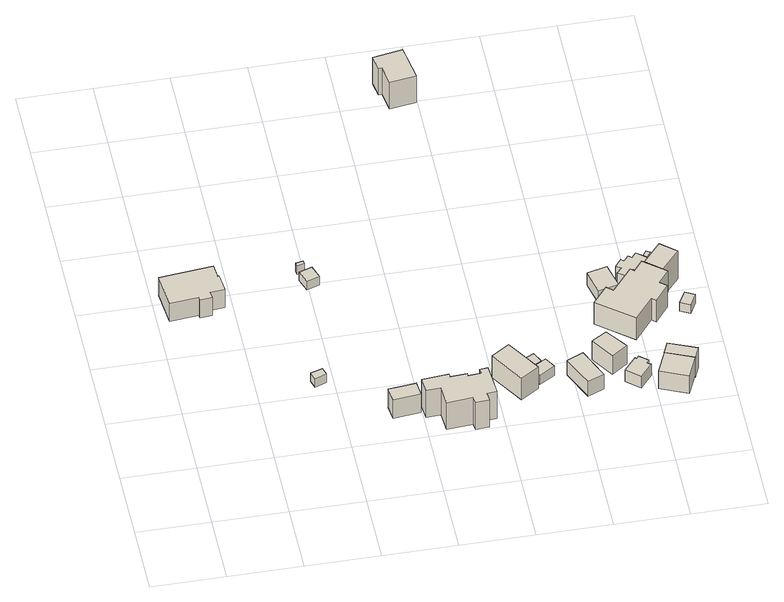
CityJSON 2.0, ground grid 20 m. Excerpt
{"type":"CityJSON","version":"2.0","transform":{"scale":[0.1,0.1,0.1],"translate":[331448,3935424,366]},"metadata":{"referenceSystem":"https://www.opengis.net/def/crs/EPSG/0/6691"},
"CityObjects":{
"building1":{"type":"Building","attributes":{"usage":"413","measuredHeight":8.5,"storeysAboveGround":2,"BuildingIDAttribute.prefecture":"14","BuildingIDAttribute.city":"14151","BuildingDetailAttribute.totalFloorArea":243.86,"BuildingDetailAttribute.buildingFootprintArea":121.93,"BuildingDetailAttribute.buildingStructureType":"601","BuildingDetailAttribute.buildingStructureOrgType":"1","BuildingDetailAttribute.orgUsage":"30","BuildingDetailAttribute.surveyYear":2015,"BuildingLandSlideRiskAttribute.description":"1","BuildingLandSlideRiskAttribute.areaType":"1"},"geometry":[{"type":"Solid","lod":"1","boundaries":[[[[0,1,2,3,4,5,6,7,8,9]],[[8,10,11,9]],[[7,12,10,8]],[[6,13,12,7]],[[5,14,13,6]],[[4,15,14,5]],[[3,16,15,4]],[[2,17,16,3]],[[1,18,17,2]],[[0,19,18,1]],[[9,11,19,0]],[[10,12,13,14,15,16,17,18,19,11]]]]}]},
"building2":{"type":"Building","attributes":{"BuildingIDAttribute.prefecture":"14","BuildingIDAttribute.city":"14151","BuildingDetailAttribute.surveyYear":2015,"BuildingLandSlideRiskAttribute.description":"1","BuildingLandSlideRiskAttribute.areaType":"1"},"geometry":[{"type":"Solid","lod":"1","boundaries":[[[[20,21,22,23]],[[22,24,25,23]],[[21,26,24,22]],[[20,27,26,21]],[[23,25,27,20]],[[24,26,27,25]]]]}]},
"building3":{"type":"Building","attributes":{"measuredHeight":6.9,"BuildingIDAttribute.prefecture":"14","BuildingIDAttribute.city":"14151","BuildingDetailAttribute.surveyYear":2015,"BuildingLandSlideRiskAttribute.description":"1","BuildingLandSlideRiskAttribute.areaType":"1"},"geometry":[{"type":"Solid","lod":"1","boundaries":[[[[28,29,30,31]],[[30,32,33,31]],[[29,34,32,30]],[[28,35,34,29]],[[31,33,35,28]],[[32,34,35,33]]]]}]},
"building4":{"type":"Building","attributes":{"BuildingIDAttribute.prefecture":"14","BuildingIDAttribute.city":"14151","BuildingDetailAttribute.surveyYear":2015,"BuildingLandSlideRiskAttribute.description":"1","BuildingLandSlideRiskAttribute.areaType":"1"},"geometry":[{"type":"Solid","lod":"1","boundaries":[[[[36,37,38,39]],[[38,40,41,39]],[[37,42,40,38]],[[36,43,42,37]],[[39,41,43,36]],[[40,42,43,41]]]]}]},
"building5":{"type":"Building","attributes":{"BuildingIDAttribute.prefecture":"14","BuildingIDAttribute.city":"14151","BuildingDetailAttribute.surveyYear":2015,"BuildingLandSlideRiskAttribute.description":"1","BuildingLandSlideRiskAttribute.areaType":"1"},"geometry":[{"type":"Solid","lod":"1","boundaries":[[[[44,45,46,47]],[[46,48,49,47]],[[45,50,48,46]],[[44,51,50,45]],[[47,49,51,44]],[[48,50,51,49]]]]}]},
"building6":{"type":"Building","attributes":{"usage":"411","measuredHeight":11.1,"storeysAboveGround":2,"BuildingIDAttribute.prefecture":"14","BuildingIDAttribute.city":"14151","BuildingDetailAttribute.totalFloorArea":199.97,"BuildingDetailAttribute.buildingFootprintArea":99.98,"BuildingDetailAttribute.buildingStructureType":"601","BuildingDetailAttribute.buildingStructureOrgType":"1","BuildingDetailAttribute.orgUsage":"10","BuildingDetailAttribute.surveyYear":2015,"BuildingLandSlideRiskAttribute.description":"1","BuildingLandSlideRiskAttribute.areaType":"1"},"geometry":[{"type":"Solid","lod":"1","boundaries":[[[[52,53,54,55,56,57,58,59,60,61,62,63,64,65,66,67]],[[66,68,69,67]],[[65,70,68,66]],[[64,71,70,65]],[[63,72,71,64]],[[62,73,72,63]],[[61,74,73,62]],[[60,75,74,61]],[[59,76,75,60]],[[58,77,76,59]],[[57,78,77,58]],[[56,79,78,57]],[[55,80,79,56]],[[54,81,80,55]],[[53,82,81,54]],[[52,83,82,53]],[[67,69,83,52]],[[68,70,71,72,73,74,75,76,77,78,79,80,81,82,83,69]]]]}]},
"building7":{"type":"Building","attributes":{"usage":"411","measuredHeight":8,"storeysAboveGround":2,"BuildingIDAttribute.prefecture":"14","BuildingIDAttribute.city":"14151","BuildingDetailAttribute.totalFloorArea":111.14,"BuildingDetailAttribute.buildingFootprintArea":55.57,"BuildingDetailAttribute.buildingStructureType":"601","BuildingDetailAttribute.buildingStructureOrgType":"1","BuildingDetailAttribute.orgUsage":"10","BuildingDetailAttribute.surveyYear":2015,"BuildingLandSlideRiskAttribute.description":"1","BuildingLandSlideRiskAttribute.areaType":"1"},"geometry":[{"type":"Solid","lod":"1","boundaries":[[[[84,85,86,87]],[[86,88,89,87]],[[85,90,88,86]],[[84,91,90,85]],[[87,89,91,84]],[[88,90,91,89]]]]}]},
"building8":{"type":"Building","attributes":{"BuildingIDAttribute.prefecture":"14","BuildingIDAttribute.city":"14151","BuildingDetailAttribute.surveyYear":2015,"BuildingLandSlideRiskAttribute.description":"1","BuildingLandSlideRiskAttribute.areaType":"1"},"geometry":[{"type":"Solid","lod":"1","boundaries":[[[[92,93,94,95]],[[94,96,97,95]],[[93,98,96,94]],[[92,99,98,93]],[[95,97,99,92]],[[96,98,99,97]]]]}]},
"building9":{"type":"Building","attributes":{"measuredHeight":4.9,"BuildingIDAttribute.prefecture":"14","BuildingIDAttribute.city":"14151","BuildingDetailAttribute.surveyYear":2015,"BuildingLandSlideRiskAttribute.description":"1","BuildingLandSlideRiskAttribute.areaType":"1"},"geometry":[{"type":"Solid","lod":"1","boundaries":[[[[100,101,102,103]],[[102,104,105,103]],[[101,106,104,102]],[[100,107,106,101]],[[103,105,107,100]],[[104,106,107,105]]]]}]},
"building10":{"type":"Building","attributes":{"usage":"411","measuredHeight":6.6,"storeysAboveGround":2,"BuildingIDAttribute.prefecture":"14","BuildingIDAttribute.city":"14151","BuildingDetailAttribute.totalFloorArea":64.46,"BuildingDetailAttribute.buildingFootprintArea":32.23,"BuildingDetailAttribute.buildingStructureType":"601","BuildingDetailAttribute.buildingStructureOrgType":"1","BuildingDetailAttribute.orgUsage":"10","BuildingDetailAttribute.surveyYear":2015,"BuildingLandSlideRiskAttribute.description":"1","BuildingLandSlideRiskAttribute.areaType":"1"},"geometry":[{"type":"Solid","lod":"1","boundaries":[[[[108,109,110,111]],[[110,112,113,111]],[[109,114,112,110]],[[108,115,114,109]],[[111,113,115,108]],[[112,114,115,113]]]]}]},
"building11":{"type":"Building","attributes":{"usage":"411","measuredHeight":7.4,"storeysAboveGround":2,"BuildingIDAttribute.prefecture":"14","BuildingIDAttribute.city":"14151","BuildingDetailAttribute.totalFloorArea":53.15,"BuildingDetailAttribute.buildingFootprintArea":26.58,"BuildingDetailAttribute.buildingStructureType":"601","BuildingDetailAttribute.buildingStructureOrgType":"1","BuildingDetailAttribute.orgUsage":"10","BuildingDetailAttribute.surveyYear":2015,"BuildingLandSlideRiskAttribute.description":"1","BuildingLandSlideRiskAttribute.areaType":"1"},"geometry":[{"type":"Solid","lod":"1","boundaries":[[[[116,117,118,119]],[[118,120,121,119]],[[117,122,120,118]],[[116,123,122,117]],[[119,121,123,116]],[[120,122,123,121]]]]}]},
"building12":{"type":"Building","attributes":{"usage":"451","measuredHeight":4.6,"storeysAboveGround":1,"BuildingIDAttribute.prefecture":"14","BuildingIDAttribute.city":"14151","BuildingDetailAttribute.totalFloorArea":21.72,"BuildingDetailAttribute.buildingFootprintArea":21.72,"BuildingDetailAttribute.buildingStructureType":"601","BuildingDetailAttribute.buildingStructureOrgType":"1","BuildingDetailAttribute.orgUsage":"200","BuildingDetailAttribute.surveyYear":2015,"BuildingLandSlideRiskAttribute.description":"1","BuildingLandSlideRiskAttribute.areaType":"1"},"geometry":[{"type":"Solid","lod":"1","boundaries":[[[[124,125,126,127,128,129,130,131]],[[130,132,133,131]],[[129,134,132,130]],[[128,135,134,129]],[[127,136,135,128]],[[126,137,136,127]],[[125,138,137,126]],[[124,139,138,125]],[[131,133,139,124]],[[132,134,135,136,137,138,139,133]]]]}]},
"building13":{"type":"Building","attributes":{"measuredHeight":11.9,"BuildingIDAttribute.prefecture":"14","BuildingIDAttribute.city":"14151","BuildingDetailAttribute.surveyYear":2015,"BuildingLandSlideRiskAttribute.description":"1","BuildingLandSlideRiskAttribute.areaType":"1"},"geometry":[{"type":"Solid","lod":"1","boundaries":[[[[140,141,142,143,144,145]],[[144,146,147,145]],[[143,148,146,144]],[[142,149,148,143]],[[141,150,149,142]],[[140,151,150,141]],[[145,147,151,140]],[[146,148,149,150,151,147]]]]}]},
"building14":{"type":"Building","attributes":{"usage":"411","measuredHeight":5.1,"storeysAboveGround":2,"BuildingIDAttribute.prefecture":"14","BuildingIDAttribute.city":"14151","BuildingDetailAttribute.totalFloorArea":66.73,"BuildingDetailAttribute.buildingFootprintArea":33.37,"BuildingDetailAttribute.buildingStructureType":"601","BuildingDetailAttribute.buildingStructureOrgType":"1","BuildingDetailAttribute.orgUsage":"10","BuildingDetailAttribute.surveyYear":2015,"BuildingLandSlideRiskAttribute.description":"1","BuildingLandSlideRiskAttribute.areaType":"1"},"geometry":[{"type":"Solid","lod":"1","boundaries":[[[[152,153,154,155]],[[154,156,157,155]],[[153,158,156,154]],[[152,159,158,153]],[[155,157,159,152]],[[156,158,159,157]]]]}]},
"building15":{"type":"Building","attributes":{"usage":"451","measuredHeight":6.6,"storeysAboveGround":1,"BuildingIDAttribute.prefecture":"14","BuildingIDAttribute.city":"14151","BuildingDetailAttribute.totalFloorArea":44.86,"BuildingDetailAttribute.buildingFootprintArea":44.86,"BuildingDetailAttribute.buildingStructureType":"601","BuildingDetailAttribute.buildingStructureOrgType":"1","BuildingDetailAttribute.orgUsage":"200","BuildingDetailAttribute.surveyYear":2015,"BuildingLandSlideRiskAttribute.description":"1","BuildingLandSlideRiskAttribute.areaType":"1"},"geometry":[{"type":"Solid","lod":"1","boundaries":[[[[160,161,162,163]],[[162,164,165,163]],[[161,166,164,162]],[[160,167,166,161]],[[163,165,167,160]],[[164,166,167,165]]]]}]},
"building16":{"type":"Building","attributes":{"usage":"411","measuredHeight":9.9,"storeysAboveGround":2,"BuildingIDAttribute.prefecture":"14","BuildingIDAttribute.city":"14151","BuildingDetailAttribute.totalFloorArea":334.3,"BuildingDetailAttribute.buildingFootprintArea":167.15,"BuildingDetailAttribute.buildingStructureType":"601","BuildingDetailAttribute.buildingStructureOrgType":"1","BuildingDetailAttribute.orgUsage":"10","BuildingDetailAttribute.surveyYear":2015,"BuildingLandSlideRiskAttribute.description":"1","BuildingLandSlideRiskAttribute.areaType":"1"},"geometry":[{"type":"Solid","lod":"1","boundaries":[[[[168,169,170,171,172,173,174,175,176,177,178,179]],[[178,180,181,179]],[[177,182,180,178]],[[176,183,182,177]],[[175,184,183,176]],[[174,185,184,175]],[[173,186,185,174]],[[172,187,186,173]],[[171,188,187,172]],[[170,189,188,171]],[[169,190,189,170]],[[168,191,190,169]],[[179,181,191,168]],[[180,182,183,184,185,186,187,188,189,190,191,181]]]]}]},
"building17":{"type":"Building","attributes":{"usage":"451","measuredHeight":7.3,"storeysAboveGround":1,"BuildingIDAttribute.prefecture":"14","BuildingIDAttribute.city":"14151","BuildingDetailAttribute.totalFloorArea":19,"BuildingDetailAttribute.buildingFootprintArea":19,"BuildingDetailAttribute.buildingStructureType":"601","BuildingDetailAttribute.buildingStructureOrgType":"1","BuildingDetailAttribute.orgUsage":"200","BuildingDetailAttribute.surveyYear":2015,"BuildingLandSlideRiskAttribute.description":"1","BuildingLandSlideRiskAttribute.areaType":"1"},"geometry":[{"type":"Solid","lod":"1","boundaries":[[[[192,193,194,195]],[[194,196,197,195]],[[193,198,196,194]],[[192,199,198,193]],[[195,197,199,192]],[[196,198,199,197]]]]}]},
"building18":{"type":"Building","attributes":{"measuredHeight":5.9,"BuildingIDAttribute.prefecture":"14","BuildingIDAttribute.city":"14151","BuildingDetailAttribute.surveyYear":2015,"BuildingLandSlideRiskAttribute.description":"1","BuildingLandSlideRiskAttribute.areaType":"1"},"geometry":[{"type":"Solid","lod":"1","boundaries":[[[[200,201,202,203,204,205,206,207,208,209,210,211,212]],[[211,213,214,212]],[[210,215,213,211]],[[209,216,215,210]],[[208,217,216,209]],[[207,218,217,208]],[[206,219,218,207]],[[205,220,219,206]],[[204,221,220,205]],[[203,222,221,204]],[[202,223,222,203]],[[201,224,223,202]],[[200,225,224,201]],[[212,214,225,200]],[[213,215,216,217,218,219,220,221,222,223,224,225,214]]]]}]},
"building19":{"type":"Building","attributes":{"measuredHeight":5.6,"BuildingIDAttribute.prefecture":"14","BuildingIDAttribute.city":"14151","BuildingDetailAttribute.surveyYear":2015,"BuildingLandSlideRiskAttribute.description":"1","BuildingLandSlideRiskAttribute.areaType":"1"},"geometry":[{"type":"Solid","lod":"1","boundaries":[[[[226,227,228,229]],[[228,230,231,229]],[[227,232,230,228]],[[226,233,232,227]],[[229,231,233,226]],[[230,232,233,231]]]]}]},
"building20":{"type":"Building","attributes":{"measuredHeight":10.6,"BuildingIDAttribute.prefecture":"14","BuildingIDAttribute.city":"14151","BuildingDetailAttribute.surveyYear":2015,"BuildingLandSlideRiskAttribute.description":"1","BuildingLandSlideRiskAttribute.areaType":"1"},"geometry":[{"type":"Solid","lod":"1","boundaries":[[[[234,235,236,237]],[[236,238,239,237]],[[235,240,238,236]],[[234,241,240,235]],[[237,239,241,234]],[[238,240,241,239]]]]}]},
"building21":{"type":"Building","attributes":{"BuildingIDAttribute.prefecture":"14","BuildingIDAttribute.city":"14151","BuildingDetailAttribute.surveyYear":2015,"BuildingLandSlideRiskAttribute.description":"1","BuildingLandSlideRiskAttribute.areaType":"1"},"geometry":[{"type":"Solid","lod":"1","boundaries":[[[[242,243,244,245]],[[244,246,247,245]],[[243,248,246,244]],[[242,249,248,243]],[[245,247,249,242]],[[246,248,249,247]]]]}]}
},
"vertices":[
[150,707,104],[154,707,104],[159,656,104],[120,653,104],[122,633,104],[90,630,104],[89,640,104],[11,632,104],[2,730,104],[146,745,104],[2,730,168],[146,745,168],[11,632,168],[89,640,168],[90,630,168],[122,633,168],[120,653,168],[159,656,168],[154,707,168],[150,707,168],
[352,292,152],[320,281,152],[313,304,152],[345,314,152],[313,304,182],[345,314,182],[320,281,182],[352,292,182],
[559,101,191],[485,93,191],[481,135,191],[555,142,191],[481,135,257],[555,142,257],[485,93,257],[559,101,257],
[380,737,111],[360,732,111],[358,743,111],[378,747,111],[358,743,141],[378,747,141],[360,732,141],[380,737,141],
[409,684,111],[374,672,111],[361,709,111],[396,721,111],[361,709,141],[396,721,141],[374,672,141],[409,684,141],
[744,38,197],[717,35,197],[719,12,197],[682,9,197],[680,28,197],[610,22,197],[606,78,197],[567,75,197],[563,117,197],[636,123,197],[637,113,197],[682,116,197],[682,108,197],[717,111,197],[715,125,197],[737,127,197],[715,125,293],[737,127,293],[717,111,293],[682,108,293],[682,116,293],[637,113,293],[636,123,293],[563,117,293],[567,75,293],[606,78,293],[610,22,293],[680,28,293],[682,9,293],[719,12,293],[717,35,293],[744,38,293],
[816,84,205],[757,178,205],[807,210,205],[866,116,205],[807,210,282],[866,116,282],[757,178,282],[816,84,282],
[884,172,216],[848,154,216],[833,184,216],[870,202,216],[833,184,246],[870,202,246],[848,154,246],[884,172,246],
[870,119,216],[852,149,216],[895,175,216],[913,145,216],[895,175,249],[913,145,249],[852,149,249],[870,119,249],
[1025,65,224],[981,46,224],[943,132,224],[988,152,224],[943,132,276],[988,152,276],[981,46,276],[1025,65,276],
[1059,128,208],[1018,191,208],[1060,217,208],[1103,158,208],[1060,217,274],[1103,158,274],[1018,191,274],[1059,128,274],
[1152,119,210],[1145,110,210],[1155,103,210],[1122,64,210],[1086,95,210],[1119,134,210],[1123,130,210],[1129,138,210],[1123,130,251],[1129,138,251],[1119,134,251],[1086,95,251],[1122,64,251],[1155,103,251],[1145,110,251],[1152,119,251],
[707,1440,2],[700,1483,2],[780,1496,2],[796,1396,2],[725,1385,2],[716,1441,2],[725,1385,96],[716,1441,96],[796,1396,96],[780,1496,96],[700,1483,96],[707,1440,96],
[1131,419,191],[1077,405,191],[1060,475,191],[1114,488,191],[1060,475,235],[1114,488,235],[1077,405,235],[1131,419,235],
[1245,56,176],[1171,88,176],[1198,152,176],[1272,120,176],[1198,152,238],[1272,120,238],[1171,88,238],[1245,56,238],
[1162,423,203],[1172,415,203],[1196,445,203],[1255,398,203],[1226,361,203],[1244,346,203],[1206,299,203],[1195,308,203],[1144,245,203],[1049,321,203],[1089,370,203],[1106,355,203],[1089,370,280],[1106,355,280],[1049,321,280],[1144,245,280],[1195,308,280],[1206,299,280],[1244,346,280],[1226,361,280],[1255,398,280],[1196,445,280],[1172,415,280],[1162,423,280],
[1198,153,165],[1212,186,165],[1287,154,165],[1273,121,165],[1287,154,236],[1273,121,236],[1212,186,236],[1198,153,236],
[1149,474,182],[1136,483,182],[1153,506,182],[1161,499,182],[1174,514,182],[1183,507,182],[1195,522,182],[1208,511,182],[1223,498,182],[1191,452,182],[1177,464,182],[1157,443,182],[1135,458,182],[1157,443,236],[1135,458,236],[1177,464,236],[1191,452,236],[1223,498,236],[1208,511,236],[1195,522,236],[1183,507,236],[1174,514,236],[1161,499,236],[1153,506,236],[1136,483,236],[1149,474,236],
[1222,503,180],[1212,510,180],[1222,526,180],[1233,519,180],[1222,526,234],[1233,519,234],[1212,510,234],[1222,503,234],
[1253,508,172],[1295,473,172],[1246,416,172],[1205,452,172],[1246,416,271],[1205,452,271],[1295,473,271],[1253,508,271],
[1296,390,175],[1322,376,175],[1303,341,175],[1277,355,175],[1303,341,205],[1277,355,205],[1322,376,205],[1296,390,205]
]}
